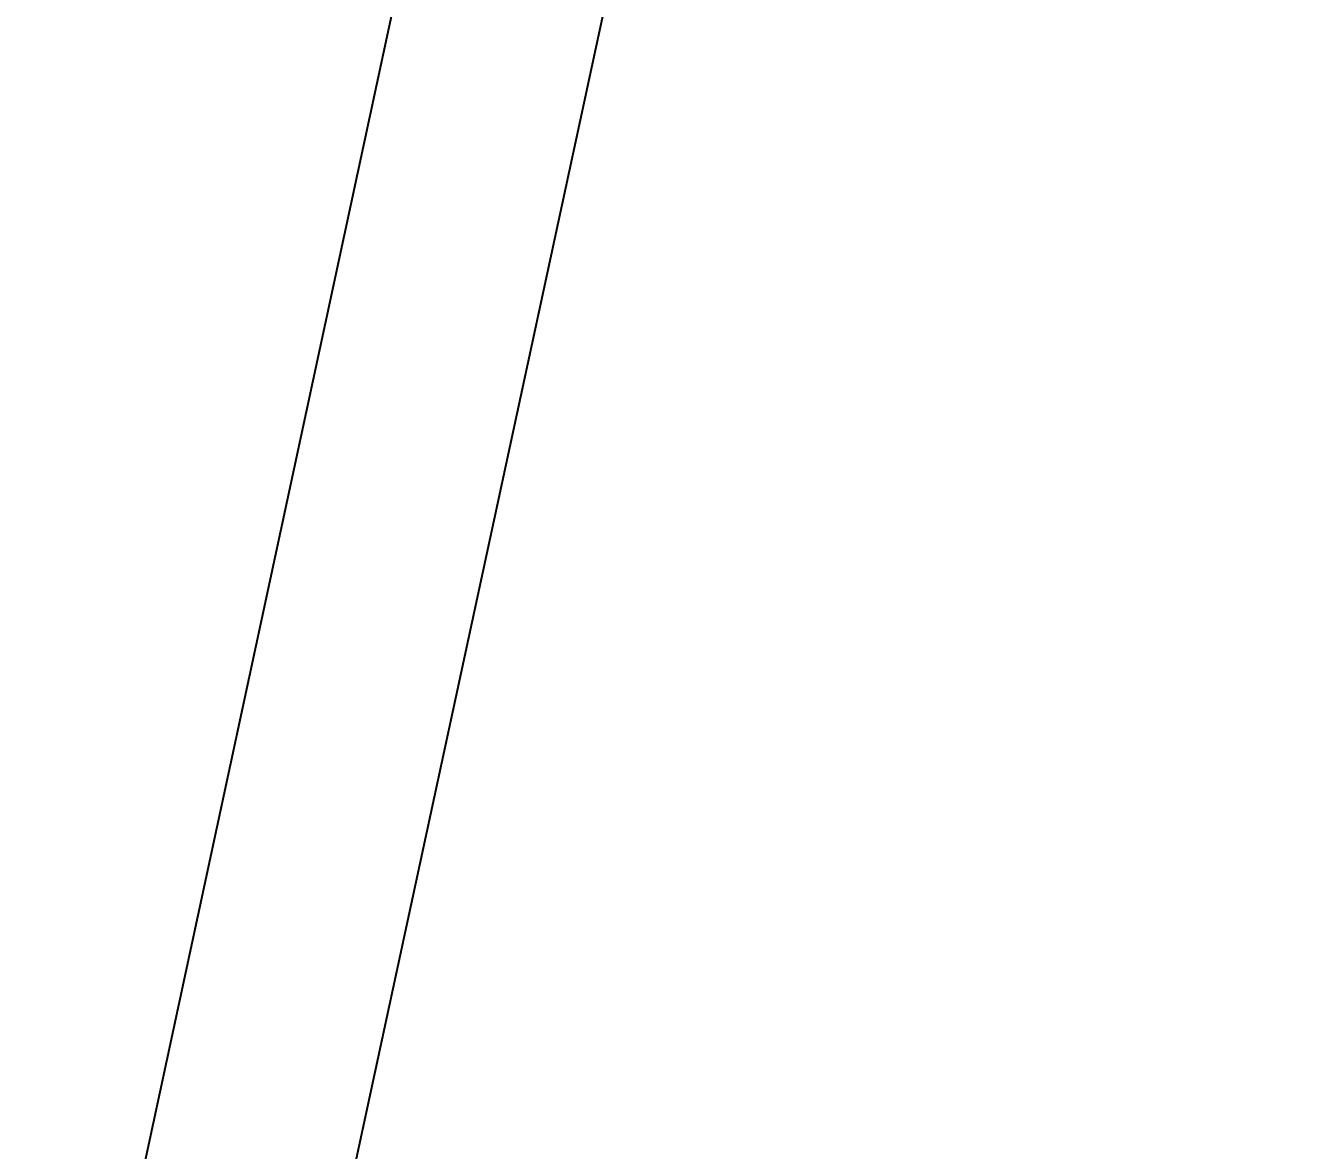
# Model space of a CAD drawing. Header units: millimetres. Extents: x -434100 to 9270898, y 0 to 249028.
# Drawn here: x -187585.5 to -187468, y 114667.7 to 114771.9 of the extents above; entities that cross this region are included whole.
import ezdxf
from ezdxf import colors
from ezdxf.entities.mleader import LeaderData, LeaderLine
from ezdxf.math import Vec2, Vec3

# ---------------------------------------------------------------- set-up
doc = ezdxf.new("R2010")
doc.units = ezdxf.units.MM
doc.header["$MEASUREMENT"] = 0
doc.layers.get('0').update_dxf_attribs({"color": 250, "lineweight": 9})
for name, color, linetype, lineweight in [('_АР ТЕКСТ', 250, 'Continuous', 25), ('АР_Отметки', 250, 'Continuous', 15), ('АР_Размеры дверей', 15, 'Continuous', 0), ('АР_Сущ Несущая стена', 216, 'Continuous', 30), ('АР_Штриховка кирпич', 250, 'Continuous', 9)]:
    doc.layers.add(name, color=color, linetype=linetype, lineweight=lineweight)
doc.layers.add('Тонкая', color=7, linetype='Continuous')
doc.styles.add('ISOCPEUR', font='isocpeur.TTF', dxfattribs={"width": 0.7})

# ---------------------------------------------------------------- blocks, each defined once
blk = doc.blocks.new('_DotSmall')
at = {"color": 0, "linetype": 'ByBlock', "const_width": 0.5}
blk.add_lwpolyline([(-0.0625, 0, 1), (0.0625, 0, 1)], format="xyb", close=True, dxfattribs=at)
blk = doc.blocks.new('A$Cec9b444d')
at = {"layer": 'Тонкая', "color": 5, "ltscale": 100}
for p, q in [((6249.996248184336, 163.0875425020206), (6686.304259584493, 2190.900488320234)), ((6269.353761782233, 163.5757561542906), (6702.606638882945, 2175.883082539293))]:
    blk.add_line(p, q, dxfattribs=at)

msp = doc.modelspace()

# ---------------------------------------------------------------- hatches: boundary and pattern name
at = {"layer": 'АР_Штриховка кирпич', "ltscale": 100}
h = msp.add_hatch(dxfattribs=at)
h.set_pattern_fill('ANSI32', color=256, scale=500)
h.set_pattern_definition([(45, (-1163613.565164257, 164426.8594320829), (-132.5825214724777, 132.5825214724777), []), (45, (-1163525.176816757, 164426.8594320829), (-132.5825214724777, 132.5825214724777), [])])
edge = h.paths.add_edge_path()
edge.add_line((-187128.9151109827, 115850.6824583481), (-187998.915110983, 115850.6824583513))
edge.add_arc((-1342166.519582912, 115380.6824574551), 1154167.700168599, -0.023331979451882034, 0.02333197954061461, ccw=False)
edge.add_line((-187998.9151109822, 114910.6824583457), (-187514.5558780206, 114910.6824583331))
edge.add_line((-187514.5558780206, 114910.6824583331), (-187514.5558780202, 115210.6824583402))
edge.add_line((-187514.5558780202, 115210.6824583402), (-187128.9151109827, 115210.6824583525))
edge.add_line((-187128.9151109827, 115210.6824583525), (-187128.9151109827, 115850.6824583481))

# ---------------------------------------------------------------- linework, layer by layer
at = {"layer": 'АР_Сущ Несущая стена', "lineweight": 18, "ltscale": 100}
msp.add_arc((-197116.3547424845, 115484.5892881857), 9778.654617052323, 272.5925479651556, 356.6353913736798, dxfattribs=at)

# ---------------------------------------------------------------- block references
at = {"layer": 'АР_Размеры дверей', "ltscale": 100}
msp.add_blockref('A$Cec9b444d', (-194233.915110983, 112600.6824583525), dxfattribs=at)

# ---------------------------------------------------------------- leaders
at = {"layer": '_АР ТЕКСТ'}
ml = msp.add_multileader_mtext('Standard', dxfattribs=at)
ml.set_content('{\\W0.8;-2,550}', color=256, style='ISOCPEUR')
ml.set_leader_properties(color=256, linetype='Continuous', lineweight=-1)
ml.set_arrow_properties(name='DOTSMALL')
ml.build(insert=Vec2(0, 0))
ml.multileader.update_dxf_attribs({"has_text_frame": 1, "text_left_attachment_type": 4, "text_right_attachment_type": 4, "dogleg_length": 100, "arrow_head_size": 180})
ctx = ml.context
ctx.base_point, ctx.char_height, ctx.arrow_head_size, ctx.landing_gap_size, ctx.plane_origin = Vec3(-302775.822290387, 123943.2638625839, -1.961751612303354), 250, 180, 50, Vec3(-302295.4889269536, 121699.245469789, -1.961751612303354)
ctx.left_attachment, ctx.right_attachment = 4, 4
notes = []
notes.append((ctx, [(0, (0, 0, 0), (0, 0), (1, 0), 1, [])]))
ctx.mtext.insert, ctx.mtext.width, ctx.mtext.defined_height, ctx.mtext.line_spacing_style, ctx.mtext.flow_direction = Vec3(-302725.822290387, 124276.5971959173, -1.961751612303354), 801.0864057841361, 330.709552927064, 2, 5
ml = msp.add_multileader_mtext('Standard', dxfattribs=at)
ml.set_content('{\\W0.8;-2,550}', color=256, style='ISOCPEUR')
ml.set_leader_properties(color=256, linetype='Continuous', lineweight=-1)
ml.set_arrow_properties(name='DOTSMALL')
ml.build(insert=Vec2(0, 0))
ml.multileader.update_dxf_attribs({"has_text_frame": 1, "text_left_attachment_type": 4, "text_right_attachment_type": 4, "dogleg_length": 100, "arrow_head_size": 180})
ctx = ml.context
ctx.base_point, ctx.char_height, ctx.arrow_head_size, ctx.landing_gap_size, ctx.plane_origin = Vec3(-314736.0148765142, 120073.2763382189, -1.961751612303354), 250, 180, 50, Vec3(-314255.6815130808, 117829.2579454239, -1.961751612303354)
ctx.left_attachment, ctx.right_attachment = 4, 4
notes.append((ctx, [(0, (0, 0, 0), (0, 0), (1, 0), 1, [])]))
ctx.mtext.insert, ctx.mtext.width, ctx.mtext.defined_height, ctx.mtext.line_spacing_style, ctx.mtext.flow_direction = Vec3(-314686.0148765142, 120406.6096715522, -1.961751612303354), 801.0864057841361, 330.709552927064, 2, 5
at = {"layer": 'АР_Отметки'}
ml = msp.add_multileader_mtext('Standard', dxfattribs=at)
ml.set_content('%%P0,000', color=256, style='ISOCPEUR')
ml.set_leader_properties(color=256, linetype='Continuous', lineweight=-1)
ml.set_arrow_properties(name='DOTSMALL')
ml.build(insert=Vec2(0, 0))
ml.multileader.update_dxf_attribs({"has_text_frame": 1, "text_left_attachment_type": 4, "text_right_attachment_type": 4, "dogleg_length": 100, "arrow_head_size": 180})
ctx = ml.context
ctx.base_point, ctx.char_height, ctx.arrow_head_size, ctx.landing_gap_size, ctx.plane_origin = Vec3(-188172.5124386176, 132152.9333137182), 250, 180, 50, Vec3(-190605.4279969083, 130585.9244088862)
ctx.left_attachment, ctx.right_attachment = 4, 4
notes.append((ctx, [(0, (0, 0, 0), (0, 0), (1, 0), 1, [])]))
ctx.mtext.insert, ctx.mtext.width, ctx.mtext.line_spacing_style, ctx.mtext.flow_direction = Vec3(-188122.5124386176, 132486.2666470516), 852.6970314602484, 2, 5
ml = msp.add_multileader_mtext('Standard', dxfattribs=at)
ml.set_content('%%P0,000', color=256, style='ISOCPEUR')
ml.set_leader_properties(color=256, linetype='Continuous', lineweight=-1)
ml.set_arrow_properties(name='DOTSMALL')
ml.build(insert=Vec2(0, 0))
ml.multileader.update_dxf_attribs({"has_text_frame": 1, "text_left_attachment_type": 4, "text_right_attachment_type": 4, "dogleg_length": 100, "arrow_head_size": 180})
ctx = ml.context
ctx.base_point, ctx.char_height, ctx.arrow_head_size, ctx.landing_gap_size, ctx.plane_origin = Vec3(-195756.5539536524, 128483.8249865545, -0.1595442850443263), 250, 180, 50, Vec3(-198827.6356693176, 126894.2764455226, -0.1595442850443263)
ctx.left_attachment, ctx.right_attachment = 4, 4
notes.append((ctx, [(0, (0, 0, 0), (0, 0), (1, 0), 1, [])]))
ctx.mtext.insert, ctx.mtext.width, ctx.mtext.line_spacing_style, ctx.mtext.flow_direction = Vec3(-195706.5539536524, 128817.1583198878, -0.1595442850443263), 852.6970314602484, 2, 5
ml = msp.add_multileader_mtext('Standard', dxfattribs=at)
ml.set_content('{\\W0.8;-2,250}', color=256, style='ISOCPEUR')
ml.set_leader_properties(color=256, linetype='Continuous', lineweight=-1)
ml.set_arrow_properties(name='DOTSMALL')
ml.build(insert=Vec2(0, 0))
ml.multileader.update_dxf_attribs({"has_text_frame": 1, "text_left_attachment_type": 4, "text_right_attachment_type": 4, "dogleg_length": 100, "arrow_head_size": 180})
ctx = ml.context
ctx.base_point, ctx.char_height, ctx.arrow_head_size, ctx.landing_gap_size, ctx.plane_origin = Vec3(-297233.6192957293, 128352.8588700729), 250, 180, 50, Vec3(-296855.5361043215, 126878.8351738673)
ctx.left_attachment, ctx.right_attachment = 4, 4
notes.append((ctx, [(0, (0, 0, 0), (0, 0), (1, 0), 1, [])]))
ctx.mtext.insert, ctx.mtext.width, ctx.mtext.defined_height, ctx.mtext.line_spacing_style, ctx.mtext.flow_direction = Vec3(-297183.6192957293, 128686.1922034062), 769.9889591111103, 343.8884462512117, 2, 5
ml = msp.add_multileader_mtext('Standard', dxfattribs=at)
ml.set_content('0,000', color=256, style='ISOCPEUR')
ml.set_leader_properties(color=256, linetype='Continuous', lineweight=-1)
ml.set_arrow_properties(name='DOTSMALL')
ml.build(insert=Vec2(0, 0))
ml.multileader.update_dxf_attribs({"has_text_frame": 1, "text_left_attachment_type": 4, "text_right_attachment_type": 4, "dogleg_length": 100, "arrow_head_size": 180})
ctx = ml.context
ctx.base_point, ctx.char_height, ctx.arrow_head_size, ctx.landing_gap_size, ctx.plane_origin = Vec3(-202684.2395502269, 121780.8524941115, -0.1595442850443263), 250, 180, 50, Vec3(-205755.3212658922, 120191.3039530797, -0.1595442850443263)
ctx.left_attachment, ctx.right_attachment = 4, 4
notes.append((ctx, [(0, (0, 0, 0), (0, 0), (1, 0), 1, [])]))
ctx.mtext.insert, ctx.mtext.width, ctx.mtext.line_spacing_style, ctx.mtext.flow_direction = Vec3(-202634.2395502269, 122114.1858274449, -0.1595442850443263), 852.6970314602484, 2, 5
ml = msp.add_multileader_mtext('Standard', dxfattribs=at)
ml.set_content('{\\W0.8;-2,250}', color=256, style='ISOCPEUR')
ml.set_leader_properties(color=256, linetype='Continuous', lineweight=-1)
ml.set_arrow_properties(name='DOTSMALL')
ml.build(insert=Vec2(0, 0))
ml.multileader.update_dxf_attribs({"has_text_frame": 1, "text_left_attachment_type": 4, "text_right_attachment_type": 4, "dogleg_length": 100, "arrow_head_size": 180})
ctx = ml.context
ctx.base_point, ctx.char_height, ctx.arrow_head_size, ctx.landing_gap_size, ctx.plane_origin = Vec3(-298305.7964583198, 120267.0421383413, 1.149675994230903e-08), 250, 180, 50, Vec3(-302964.3053933498, 116414.7346247101, 1.149675994230903e-08)
ctx.left_attachment, ctx.right_attachment = 4, 4
notes.append((ctx, [(0, (0, 0, 0), (0, 0), (1, 0), 1, [])]))
ctx.mtext.insert, ctx.mtext.width, ctx.mtext.defined_height, ctx.mtext.line_spacing_style, ctx.mtext.flow_direction = Vec3(-298255.7964583198, 120600.3754716746, 1.149675994230903e-08), 769.9889591111103, 343.8884462512117, 2, 5
ml = msp.add_multileader_mtext('Standard', dxfattribs=at)
ml.set_content('{\\W0.8;-2,250}', color=256, style='ISOCPEUR')
ml.set_leader_properties(color=256, linetype='Continuous', lineweight=-1)
ml.set_arrow_properties(name='DOTSMALL')
ml.build(insert=Vec2(0, 0))
ml.multileader.update_dxf_attribs({"has_text_frame": 1, "text_left_attachment_type": 4, "text_right_attachment_type": 4, "dogleg_length": 100, "arrow_head_size": 180})
ctx = ml.context
ctx.base_point, ctx.char_height, ctx.arrow_head_size, ctx.landing_gap_size, ctx.plane_origin = Vec3(-336127.5, 116985.8569053825, 1.149675994230903e-08), 250, 180, 50, Vec3(-337173.9636271417, 115928.762695511, 1.149675994230903e-08)
ctx.left_attachment, ctx.right_attachment = 4, 4
notes.append((ctx, [(0, (0, 0, 0), (0, 0), (1, 0), 1, [])]))
ctx.mtext.insert, ctx.mtext.width, ctx.mtext.defined_height, ctx.mtext.line_spacing_style, ctx.mtext.flow_direction = Vec3(-336077.5, 117319.1902387158, 1.149675994230903e-08), 769.9889591111103, 343.8884462512117, 2, 5
for ctx, leaders in notes:
    for number, flags, end, landing, length, lines in leaders:
        leader = LeaderData()
        leader.index, (leader.has_last_leader_line, leader.has_dogleg_vector, leader.attachment_direction) = number, flags
        leader.last_leader_point, leader.dogleg_vector, leader.dogleg_length = Vec3(end), Vec3(landing), length
        for number, points, colour, breaks in lines:
            line = LeaderLine()
            line.index, line.vertices, line.color, line.breaks = number, Vec3.list(points), colors.encode_raw_color(colour), breaks
            leader.lines.append(line)
        ctx.leaders.append(leader)

doc.saveas('drawing.dxf')
